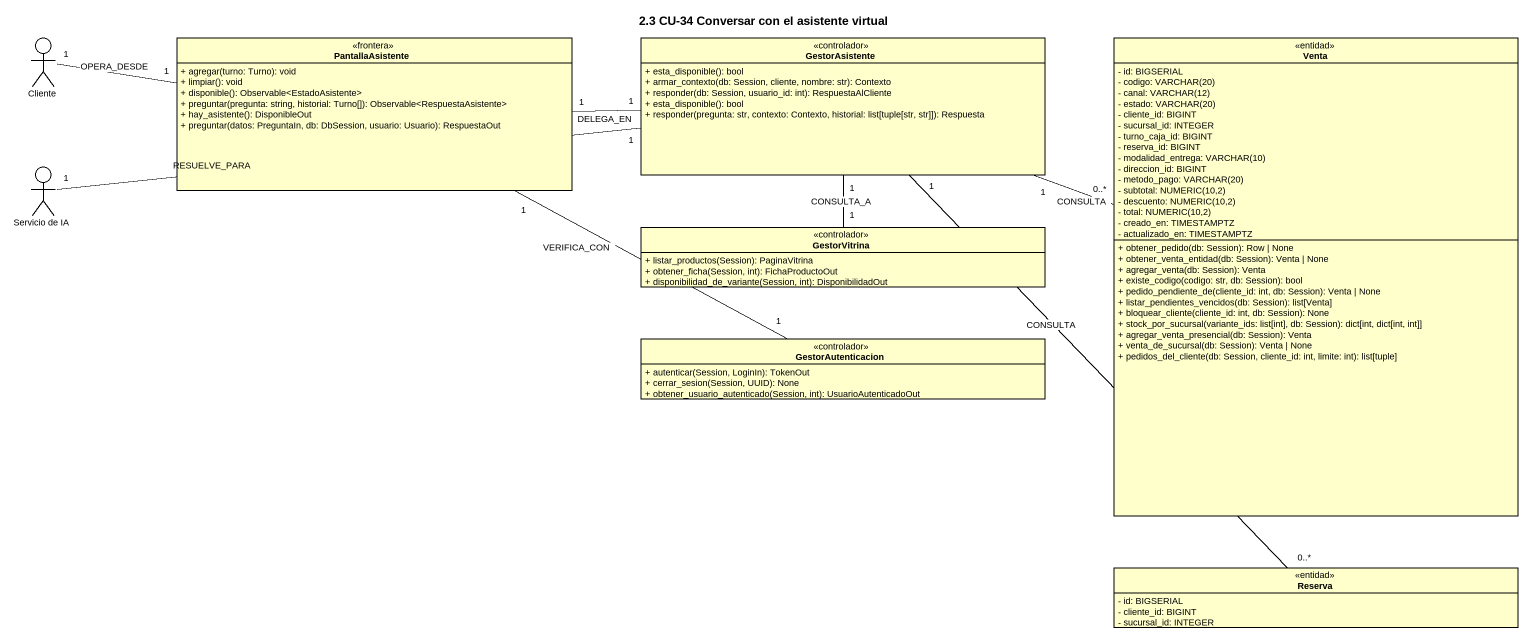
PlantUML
@startuml
title 2.3 CU-34 Conversar con el asistente virtual
allowmixing
hide circle
hide empty members
skinparam classAttributeIconSize 0
actor Cliente
class PantallaAsistente <<frontera>> {
  + agregar(turno: Turno): void
  + limpiar(): void
  + disponible(): Observable<EstadoAsistente>
  + preguntar(pregunta: string, historial: Turno[]): Observable<RespuestaAsistente>
  + hay_asistente(): DisponibleOut
  + preguntar(datos: PreguntaIn, db: DbSession, usuario: Usuario): RespuestaOut
}
class GestorAsistente <<controlador>> {
  + esta_disponible(): bool
  + armar_contexto(db: Session, cliente, nombre: str): Contexto
  + responder(db: Session, usuario_id: int): RespuestaAlCliente
  + esta_disponible(): bool
  + responder(pregunta: str, contexto: Contexto, historial: list[tuple[str, str]]): Respuesta
}
class Venta <<entidad>> {
  - id: BIGSERIAL
  {field} - codigo: VARCHAR(20)
  {field} - canal: VARCHAR(12)
  {field} - estado: VARCHAR(20)
  - cliente_id: BIGINT
  - sucursal_id: INTEGER
  - turno_caja_id: BIGINT
  - reserva_id: BIGINT
  {field} - modalidad_entrega: VARCHAR(10)
  - direccion_id: BIGINT
  {field} - metodo_pago: VARCHAR(20)
  {field} - subtotal: NUMERIC(10,2)
  {field} - descuento: NUMERIC(10,2)
  {field} - total: NUMERIC(10,2)
  - creado_en: TIMESTAMPTZ
  - actualizado_en: TIMESTAMPTZ
  + obtener_pedido(db: Session): Row | None
  + obtener_venta_entidad(db: Session): Venta | None
  + agregar_venta(db: Session): Venta
  + existe_codigo(codigo: str, db: Session): bool
  + pedido_pendiente_de(cliente_id: int, db: Session): Venta | None
  + listar_pendientes_vencidos(db: Session): list[Venta]
  + bloquear_cliente(cliente_id: int, db: Session): None
  + stock_por_sucursal(variante_ids: list[int], db: Session): dict[int, dict[int, int]]
  + agregar_venta_presencial(db: Session): Venta
  + venta_de_sucursal(db: Session): Venta | None
  + pedidos_del_cliente(db: Session, cliente_id: int, limite: int): list[tuple]
}
actor "Servicio de IA" as Servicio_de_IA
class GestorVitrina <<controlador>> {
  + listar_productos(Session): PaginaVitrina
  + obtener_ficha(Session, int): FichaProductoOut
  + disponibilidad_de_variante(Session, int): DisponibilidadOut
}
class GestorAutenticacion <<controlador>> {
  + autenticar(Session, LoginIn): TokenOut
  + cerrar_sesion(Session, UUID): None
  + obtener_usuario_autenticado(Session, int): UsuarioAutenticadoOut
}
class Reserva <<entidad>> {
  - id: BIGSERIAL
  - cliente_id: BIGINT
  - sucursal_id: INTEGER
}
Cliente "1" -right- "1" PantallaAsistente : OPERA_DESDE
PantallaAsistente "1" -right- "1" GestorAsistente : DELEGA_EN
PantallaAsistente "1" -right- "1" GestorAutenticacion : VERIFICA_CON
GestorAsistente "1" -right- "0..*" Venta : CONSULTA
GestorAsistente "1" -- "1" GestorVitrina : CONSULTA_A
GestorAsistente "1" -- "0..*" Reserva : CONSULTA
Servicio_de_IA "1" -right- "1" GestorAsistente : RESUELVE_PARA
@enduml
